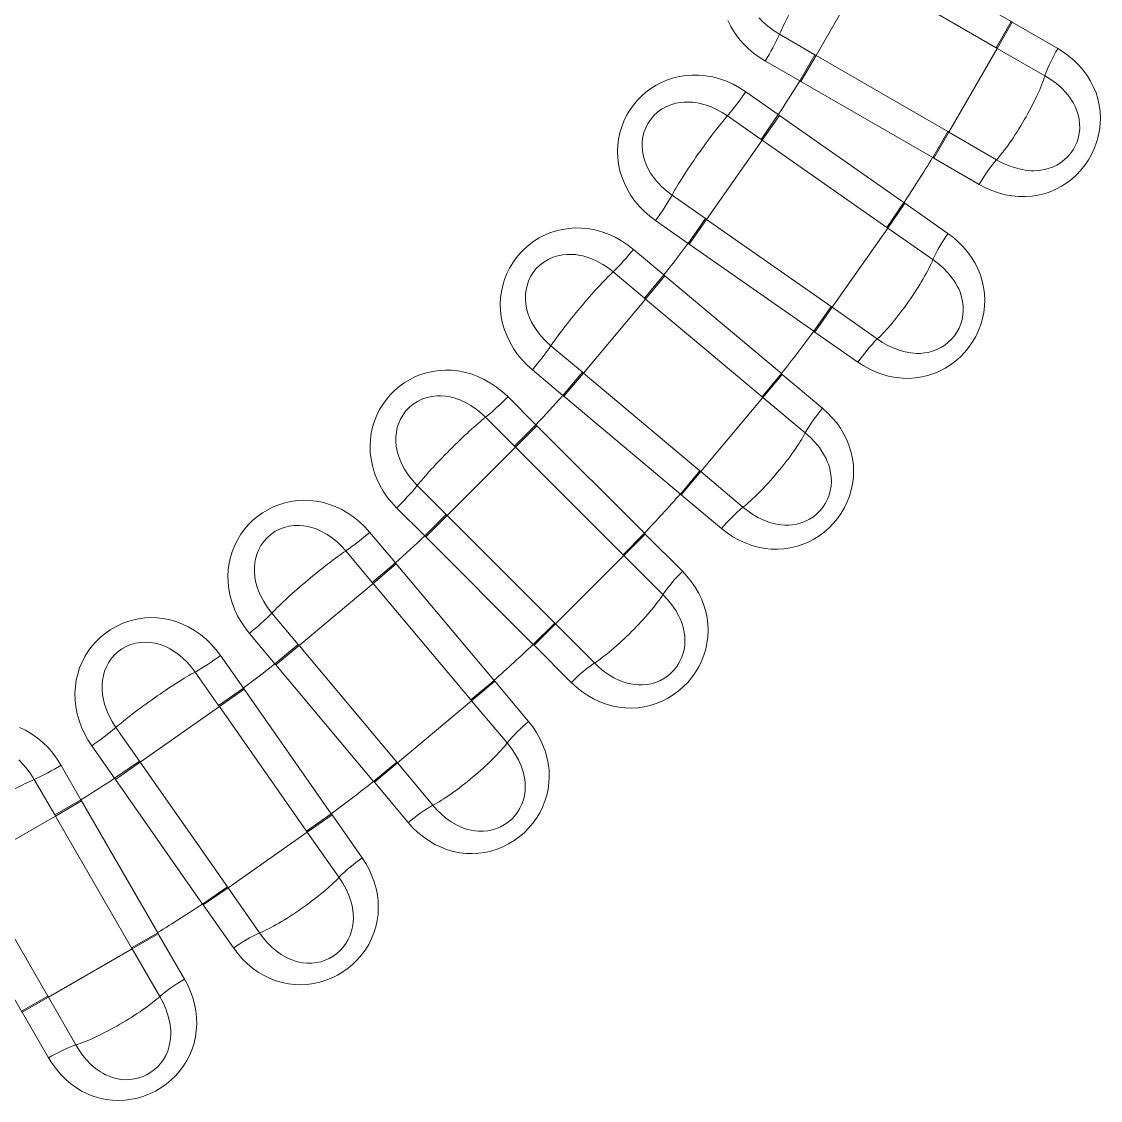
# Model space of a CAD drawing. Extents: x 407 to 892, y -26 to 445.
# Drawn here: x 798.25 to 812.32, y 135.75 to 149.82 of the extents above; entities that cross this region are included whole.
import ezdxf

# ---------------------------------------------------------------- set-up
doc = ezdxf.new("R2010")
doc.units = 0
doc.header["$LTSCALE"] = 7
doc.header["$MEASUREMENT"] = 0
doc.layers.add('8', color=251, linetype='CONTINUOUS', lineweight=15)

msp = doc.modelspace()

# ---------------------------------------------------------------- linework, layer by layer
at = {"layer": '8', "lineweight": 13, "ltscale": 0.049583}
for p, q in [((811.154, 149.817), (809.436, 150.809)), ((810.957, 149.476), (809.239, 150.468)), ((808.608, 149.375), (810.326, 148.384)), ((809.755, 147.456), (808.131, 148.594)), ((809.529, 147.134), (807.905, 148.271)), ((807.181, 147.238), (808.806, 146.1)), ((806.955, 146.915), (808.58, 145.778)), ((805.574, 145.233), (807.093, 143.958)), ((805.32, 144.931), (806.84, 143.656)), ((804.409, 141.225), (803.134, 142.745)), ((804.107, 140.972), (802.832, 142.491)), ((802.287, 139.485), (801.15, 141.11)), ((801.965, 139.259), (800.827, 140.884)), ((799.794, 140.16), (800.931, 138.536)), ((799.471, 139.934), (800.609, 138.31)), ((799.681, 137.739), (798.69, 139.457)), ((797.597, 138.826), (798.589, 137.109)), ((797.256, 138.629), (798.248, 136.911))]:
    msp.add_line(p, q, dxfattribs=at)
at = {"layer": '8', "lineweight": 13, "ltscale": 0.031529}
for p, q in [((808.608, 149.375), (809.239, 150.468)), ((807.181, 147.238), (807.905, 148.271)), ((805.574, 145.233), (806.384, 146.199)), ((803.797, 143.376), (804.689, 144.268)), ((805.211, 141.962), (806.103, 142.854)), ((801.866, 141.681), (802.832, 142.491)), ((799.794, 140.16), (800.827, 140.884)), ((797.597, 138.826), (798.69, 139.457))]:
    msp.add_line(p, q, dxfattribs=at)
at = {"layer": '8', "lineweight": 13, "ltscale": 0.009853}
for p, q in [((810.957, 149.476), (811.154, 149.817)), ((808.594, 149.384), (808.396, 149.043)), ((807.905, 148.271), (808.131, 148.594)), ((810.326, 148.384), (810.129, 148.043)), ((809.529, 147.134), (809.755, 147.456)), ((807.181, 147.238), (806.955, 146.915)), ((806.371, 146.21), (806.624, 146.513)), ((806.384, 146.199), (806.638, 146.501)), ((808.806, 146.1), (808.58, 145.778)), ((805.561, 145.244), (805.307, 144.943)), ((805.574, 145.233), (805.32, 144.931)), ((807.904, 144.924), (808.157, 145.226)), ((804.677, 144.28), (804.955, 144.559)), ((804.689, 144.268), (804.968, 144.546)), ((807.093, 143.958), (806.84, 143.656)), ((803.785, 143.388), (803.506, 143.11)), ((803.797, 143.376), (803.519, 143.097)), ((806.091, 142.865), (806.37, 143.144)), ((802.821, 142.504), (803.122, 142.758)), ((802.832, 142.491), (803.134, 142.745)), ((805.2, 141.974), (804.921, 141.695)), ((801.855, 141.694), (801.552, 141.441)), ((801.866, 141.681), (801.564, 141.427)), ((804.107, 140.972), (804.409, 141.225)), ((800.827, 140.884), (801.15, 141.11)), ((799.794, 140.16), (799.471, 139.934)), ((803.141, 140.161), (802.839, 139.908)), ((798.681, 139.471), (799.022, 139.669)), ((801.965, 139.259), (802.287, 139.485)), ((800.931, 138.536), (800.609, 138.31)), ((799.681, 137.739), (800.023, 137.936)), ((798.589, 137.109), (798.248, 136.911))]:
    msp.add_line(p, q, dxfattribs=at)
at = {"layer": '8', "lineweight": 13, "ltscale": 0.009852}
for p, q in [((810.971, 149.468), (811.166, 149.81)), ((807.891, 148.281), (808.116, 148.604)), ((810.34, 148.375), (810.142, 148.035)), ((809.543, 147.124), (809.768, 147.448)), ((807.168, 147.248), (806.941, 146.925)), ((806.103, 142.854), (806.381, 143.134)), ((805.211, 141.962), (804.932, 141.684)), ((800.817, 140.897), (801.14, 141.124)), ((799.784, 140.174), (799.461, 139.949)), ((800.941, 138.522), (800.617, 138.297)), ((799.69, 137.725), (800.03, 137.923)), ((798.597, 137.094), (798.255, 136.899))]:
    msp.add_line(p, q, dxfattribs=at)
at = {"layer": '8', "lineweight": 13, "ltscale": 0.000370584}
for p, q in [((811.154, 149.817), (811.166, 149.81)), ((798.248, 136.911), (798.255, 136.899))]:
    msp.add_line(p, q, dxfattribs=at)
at = {"layer": '8', "lineweight": 13, "ltscale": 0.017125}
for p, q in [((811.166, 149.81), (811.759, 149.467)), ((810.735, 147.693), (810.142, 148.035)), ((809.768, 147.448), (810.328, 147.055)), ((809.154, 145.377), (808.592, 145.769)), ((808.168, 145.217), (808.693, 144.776)), ((807.376, 143.207), (806.851, 143.647)), ((806.381, 143.134), (806.865, 142.649)), ((805.416, 141.2), (804.932, 141.684)), ((804.418, 141.214), (804.858, 140.689)), ((803.289, 139.372), (802.848, 139.897)), ((802.296, 139.473), (802.688, 138.911)), ((801.011, 137.737), (800.617, 138.297)), ((800.03, 137.923), (800.372, 137.33)), ((798.598, 136.306), (798.255, 136.899))]:
    msp.add_line(p, q, dxfattribs=at)
at = {"layer": '8', "lineweight": 13, "ltscale": 0.013374}
for p, q in [((808.594, 149.384), (808.131, 149.652)), ((807.452, 148.587), (807.891, 148.281)), ((807.168, 147.248), (806.73, 147.555)), ((805.961, 146.553), (806.371, 146.21)), ((805.561, 145.244), (805.151, 145.588)), ((804.298, 144.657), (804.677, 144.28)), ((803.785, 143.388), (803.408, 143.767)), ((802.477, 142.914), (802.821, 142.504)), ((801.855, 141.694), (801.512, 142.104)), ((800.51, 141.335), (800.817, 140.897)), ((799.784, 140.174), (799.478, 140.613)), ((798.413, 139.934), (798.681, 139.471))]:
    msp.add_line(p, q, dxfattribs=at)
at = {"layer": '8', "lineweight": 13, "ltscale": 0.03153}
for p, q in [((810.34, 148.375), (810.971, 149.468)), ((808.82, 146.091), (809.543, 147.124)), ((800.941, 138.522), (801.974, 139.245)), ((798.597, 137.094), (799.69, 137.725))]:
    msp.add_line(p, q, dxfattribs=at)
at = {"layer": '8', "lineweight": 13, "ltscale": 0.000417325}
for p, q in [((810.957, 149.476), (810.971, 149.468)), ((798.589, 137.109), (798.597, 137.094))]:
    msp.add_line(p, q, dxfattribs=at)
at = {"layer": '8', "lineweight": 13, "ltscale": 0.01795}
for p, q in [((810.971, 149.468), (811.593, 149.11)), ((809.543, 147.124), (810.132, 146.713)), ((807.916, 144.914), (808.467, 144.453)), ((807.655, 143.485), (807.106, 143.948)), ((806.103, 142.854), (806.612, 142.347)), ((805.718, 141.453), (805.211, 141.962)), ((804.117, 140.959), (804.58, 140.41)), ((803.612, 139.598), (803.151, 140.149)), ((801.352, 137.933), (800.941, 138.522)), ((798.955, 136.472), (798.597, 137.094))]:
    msp.add_line(p, q, dxfattribs=at)
at = {"layer": '8', "lineweight": 13, "ltscale": 0.012962}
for p, q in [((808.396, 149.043), (807.947, 149.302)), ((798.763, 140.118), (799.022, 139.669))]:
    msp.add_line(p, q, dxfattribs=at)
at = {"layer": '8', "lineweight": 13, "ltscale": 0.009854}
for p, q in [((808.608, 149.375), (808.411, 149.034)), ((798.69, 139.457), (799.031, 139.654))]:
    msp.add_line(p, q, dxfattribs=at)
at = {"layer": '8', "lineweight": 13, "ltscale": 0.000424518}
for p, q in [((808.594, 149.384), (808.608, 149.375)), ((798.69, 139.457), (798.681, 139.471))]:
    msp.add_line(p, q, dxfattribs=at)
at = {"layer": '8', "lineweight": 13, "ltscale": 0.000445438}
for p, q in [((808.396, 149.043), (808.411, 149.034)), ((799.031, 139.654), (799.022, 139.669))]:
    msp.add_line(p, q, dxfattribs=at)
at = {"layer": '8', "lineweight": 13, "ltscale": 0.049582}
for p, q in [((808.411, 149.034), (810.129, 148.043)), ((808.157, 145.226), (806.638, 146.501)), ((807.904, 144.924), (806.384, 146.199)), ((806.37, 143.144), (804.968, 144.546)), ((806.091, 142.865), (804.689, 144.268)), ((803.797, 143.376), (805.2, 141.974)), ((803.519, 143.097), (804.921, 141.695)), ((801.866, 141.681), (803.141, 140.161)), ((801.564, 141.427), (802.839, 139.908)), ((800.023, 137.936), (799.031, 139.654))]:
    msp.add_line(p, q, dxfattribs=at)
at = {"layer": '8', "lineweight": 13, "ltscale": 0.012961}
for p, q in [((807.692, 148.902), (808.116, 148.604)), ((806.941, 146.925), (806.516, 147.223)), ((806.227, 146.846), (806.624, 146.513)), ((805.307, 144.943), (804.909, 145.276)), ((804.589, 144.926), (804.955, 144.559)), ((803.506, 143.11), (803.139, 143.476)), ((802.789, 143.156), (803.122, 142.758)), ((801.552, 141.441), (801.219, 141.838)), ((800.842, 141.549), (801.14, 141.124)), ((799.461, 139.949), (799.163, 140.373))]:
    msp.add_line(p, q, dxfattribs=at)
at = {"layer": '8', "lineweight": 13, "ltscale": 0.000445518}
for p, q in [((808.131, 148.594), (808.116, 148.604)), ((799.461, 139.949), (799.471, 139.934))]:
    msp.add_line(p, q, dxfattribs=at)
at = {"layer": '8', "lineweight": 13, "ltscale": 0.000417046}
for p, q in [((810.326, 148.384), (810.34, 148.375)), ((799.681, 137.739), (799.69, 137.725))]:
    msp.add_line(p, q, dxfattribs=at)
at = {"layer": '8', "lineweight": 13, "ltscale": 0.017949}
for p, q in [((810.962, 148.015), (810.34, 148.375)), ((809.407, 145.678), (808.82, 146.091)), ((801.974, 139.245), (802.387, 138.658)), ((799.69, 137.725), (800.05, 137.104))]:
    msp.add_line(p, q, dxfattribs=at)
at = {"layer": '8', "lineweight": 13, "ltscale": 0.000424579}
for p, q in [((807.905, 148.271), (807.891, 148.281)), ((799.784, 140.174), (799.794, 140.16))]:
    msp.add_line(p, q, dxfattribs=at)
at = {"layer": '8', "lineweight": 13, "ltscale": 0.000371143}
for p, q in [((810.129, 148.043), (810.142, 148.035)), ((800.023, 137.936), (800.03, 137.923))]:
    msp.add_line(p, q, dxfattribs=at)
at = {"layer": '8', "lineweight": 13, "ltscale": 0.000371265}
for p, q in [((809.755, 147.456), (809.768, 147.448)), ((800.609, 138.31), (800.617, 138.297))]:
    msp.add_line(p, q, dxfattribs=at)
at = {"layer": '8', "lineweight": 13, "ltscale": 0.000423954}
for p, q in [((807.168, 147.248), (807.181, 147.238)), ((800.827, 140.884), (800.817, 140.897))]:
    msp.add_line(p, q, dxfattribs=at)
at = {"layer": '8', "lineweight": 13, "ltscale": 0.000417391}
for p, q in [((809.529, 147.134), (809.543, 147.124)), ((800.931, 138.536), (800.941, 138.522))]:
    msp.add_line(p, q, dxfattribs=at)
at = {"layer": '8', "lineweight": 13, "ltscale": 0.000445768}
for p, q in [((806.941, 146.925), (806.955, 146.915)), ((801.15, 141.11), (801.14, 141.124))]:
    msp.add_line(p, q, dxfattribs=at)
at = {"layer": '8', "lineweight": 13, "ltscale": 0.000445735}
for p, q in [((806.638, 146.501), (806.624, 146.513)), ((801.552, 141.441), (801.564, 141.427))]:
    msp.add_line(p, q, dxfattribs=at)
at = {"layer": '8', "lineweight": 13, "ltscale": 0.000424635}
for p, q in [((806.384, 146.199), (806.371, 146.21)), ((801.855, 141.694), (801.866, 141.681))]:
    msp.add_line(p, q, dxfattribs=at)
at = {"layer": '8', "lineweight": 13, "ltscale": 0.009851}
for p, q in [((808.82, 146.091), (808.592, 145.769)), ((807.916, 144.914), (808.168, 145.217)), ((807.106, 143.948), (806.851, 143.647)), ((804.117, 140.959), (804.418, 141.214)), ((803.151, 140.149), (802.848, 139.897)), ((801.974, 139.245), (802.296, 139.473))]:
    msp.add_line(p, q, dxfattribs=at)
at = {"layer": '8', "lineweight": 13, "ltscale": 0.00041783}
for p, q in [((808.806, 146.1), (808.82, 146.091)), ((801.965, 139.259), (801.974, 139.245))]:
    msp.add_line(p, q, dxfattribs=at)
at = {"layer": '8', "lineweight": 13, "ltscale": 0.000371015}
for p, q in [((808.58, 145.778), (808.592, 145.769)), ((802.287, 139.485), (802.296, 139.473))]:
    msp.add_line(p, q, dxfattribs=at)
at = {"layer": '8', "lineweight": 13, "ltscale": 0.00042454}
msp.add_line((805.561, 145.244), (805.574, 145.233), dxfattribs=at)
at = {"layer": '8', "lineweight": 13, "ltscale": 0.000371403}
for p, q in [((808.157, 145.226), (808.168, 145.217)), ((802.839, 139.908), (802.848, 139.897))]:
    msp.add_line(p, q, dxfattribs=at)
at = {"layer": '8', "lineweight": 13, "ltscale": 0.000445641}
msp.add_line((805.307, 144.943), (805.32, 144.931), dxfattribs=at)
at = {"layer": '8', "lineweight": 13, "ltscale": 0.031531}
for p, q in [((807.106, 143.948), (807.916, 144.914)), ((803.151, 140.149), (804.117, 140.959))]:
    msp.add_line(p, q, dxfattribs=at)
at = {"layer": '8', "lineweight": 13, "ltscale": 0.000417601}
for p, q in [((807.904, 144.924), (807.916, 144.914)), ((803.141, 140.161), (803.151, 140.149))]:
    msp.add_line(p, q, dxfattribs=at)
at = {"layer": '8', "lineweight": 13, "ltscale": 0.000445612}
msp.add_line((804.968, 144.546), (804.955, 144.559), dxfattribs=at)
at = {"layer": '8', "lineweight": 13, "ltscale": 0.000424571}
for p, q in [((804.689, 144.268), (804.677, 144.28)), ((803.785, 143.388), (803.797, 143.376))]:
    msp.add_line(p, q, dxfattribs=at)
at = {"layer": '8', "lineweight": 13, "ltscale": 0.000416923}
for p, q in [((807.093, 143.958), (807.106, 143.948)), ((804.107, 140.972), (804.117, 140.959))]:
    msp.add_line(p, q, dxfattribs=at)
at = {"layer": '8', "lineweight": 13, "ltscale": 0.000371103}
for p, q in [((806.84, 143.656), (806.851, 143.647)), ((804.409, 141.225), (804.418, 141.214))]:
    msp.add_line(p, q, dxfattribs=at)
at = {"layer": '8', "lineweight": 13, "ltscale": 0.00044615}
msp.add_line((803.506, 143.11), (803.519, 143.097), dxfattribs=at)
at = {"layer": '8', "lineweight": 13, "ltscale": 0.000370623}
for p, q in [((806.37, 143.144), (806.381, 143.134)), ((804.921, 141.695), (804.932, 141.684))]:
    msp.add_line(p, q, dxfattribs=at)
at = {"layer": '8', "lineweight": 13, "ltscale": 0.000417557}
for p, q in [((806.091, 142.865), (806.103, 142.854)), ((805.2, 141.974), (805.211, 141.962))]:
    msp.add_line(p, q, dxfattribs=at)
at = {"layer": '8', "lineweight": 13, "ltscale": 0.000446132}
msp.add_line((803.134, 142.745), (803.122, 142.758), dxfattribs=at)
at = {"layer": '8', "lineweight": 13, "ltscale": 0.000425031}
msp.add_line((802.832, 142.491), (802.821, 142.504), dxfattribs=at)
at = {"layer": '8', "lineweight": 13}
for points in [[(808.131, 149.652), (808.053, 149.702), (807.98, 149.757), (807.946, 149.786), (807.913, 149.816), (807.868, 149.864)], [(807.947, 149.302), (807.868, 149.352), (807.793, 149.407), (807.722, 149.467), (807.657, 149.532), (807.598, 149.601), (807.545, 149.675), (807.498, 149.751), (807.459, 149.831)], [(811.759, 149.467), (811.835, 149.42), (811.906, 149.367), (811.974, 149.31), (812.036, 149.248), (812.093, 149.183), (812.144, 149.113), (812.189, 149.04), (812.228, 148.964), (812.259, 148.887), (812.284, 148.808), (812.301, 148.728), (812.312, 148.646), (812.316, 148.564), (812.314, 148.482), (812.304, 148.4), (812.288, 148.319), (812.265, 148.239), (812.236, 148.161), (812.201, 148.086), (812.16, 148.013), (812.113, 147.945), (812.061, 147.88), (812.004, 147.819), (811.943, 147.764), (811.877, 147.714), (811.808, 147.669), (811.735, 147.631), (811.66, 147.598), (811.582, 147.572), (811.502, 147.553), (811.42, 147.54), (811.337, 147.535), (811.249, 147.536), (811.161, 147.544), (811.073, 147.56), (810.986, 147.584), (810.9, 147.614), (810.816, 147.65), (810.735, 147.693)], [(806.516, 147.223), (806.441, 147.279), (806.371, 147.34), (806.307, 147.406), (806.247, 147.477), (806.194, 147.551), (806.148, 147.629), (806.108, 147.709), (806.076, 147.792), (806.051, 147.873), (806.034, 147.956), (806.024, 148.039), (806.02, 148.122), (806.024, 148.205), (806.034, 148.286), (806.051, 148.367), (806.074, 148.445), (806.103, 148.519), (806.138, 148.591), (806.178, 148.66), (806.224, 148.725), (806.275, 148.786), (806.33, 148.844), (806.39, 148.897), (806.454, 148.945), (806.522, 148.988), (806.594, 149.025), (806.669, 149.057), (806.747, 149.083), (806.827, 149.102), (806.909, 149.114), (806.992, 149.12), (807.077, 149.12), (807.168, 149.111), (807.26, 149.095), (807.351, 149.07), (807.44, 149.039), (807.527, 149), (807.611, 148.954), (807.692, 148.902)], [(811.593, 149.11), (811.67, 149.062), (811.742, 149.009), (811.807, 148.952), (811.866, 148.892), (811.893, 148.86), (811.918, 148.827), (811.941, 148.794), (811.961, 148.76), (811.988, 148.708), (812.01, 148.654), (812.027, 148.6), (812.039, 148.545), (812.045, 148.485), (812.046, 148.425), (812.041, 148.366), (812.029, 148.308), (812.012, 148.251), (811.988, 148.197), (811.96, 148.145), (811.926, 148.097), (811.888, 148.053), (811.845, 148.013), (811.798, 147.977), (811.747, 147.946), (811.693, 147.92), (811.636, 147.9), (811.589, 147.887), (811.541, 147.879), (811.491, 147.874), (811.453, 147.872), (811.415, 147.873), (811.337, 147.88), (811.258, 147.895), (811.178, 147.917), (811.105, 147.944), (811.032, 147.977), (810.962, 148.015)], [(806.73, 147.555), (806.656, 147.611), (806.589, 147.673), (806.557, 147.705), (806.528, 147.738), (806.487, 147.789), (806.451, 147.842), (806.419, 147.897), (806.393, 147.952), (806.371, 148.013), (806.354, 148.074), (806.344, 148.135), (806.34, 148.195), (806.342, 148.255), (806.35, 148.313), (806.364, 148.369), (806.387, 148.431), (806.416, 148.489), (806.452, 148.542), (806.494, 148.592), (806.541, 148.636), (806.594, 148.675), (806.652, 148.707), (806.715, 148.733), (806.781, 148.752), (806.834, 148.762), (806.889, 148.768), (806.946, 148.768), (807.003, 148.765), (807.042, 148.76), (807.081, 148.752), (807.16, 148.732), (807.239, 148.704), (807.312, 148.671), (807.383, 148.632), (807.452, 148.587)], [(804.909, 145.276), (804.84, 145.338), (804.776, 145.406), (804.717, 145.477), (804.664, 145.552), (804.618, 145.631), (804.578, 145.713), (804.546, 145.796), (804.52, 145.882), (804.503, 145.965), (804.493, 146.048), (804.49, 146.132), (804.494, 146.215), (804.505, 146.297), (804.522, 146.377), (804.546, 146.456), (804.576, 146.532), (804.611, 146.603), (804.652, 146.672), (804.698, 146.737), (804.749, 146.798), (804.805, 146.855), (804.865, 146.907), (804.929, 146.954), (804.997, 146.997), (805.069, 147.034), (805.144, 147.065), (805.222, 147.09), (805.302, 147.108), (805.383, 147.121), (805.466, 147.126), (805.549, 147.125), (805.633, 147.117), (805.724, 147.1), (805.814, 147.076), (805.902, 147.044), (805.988, 147.004), (806.071, 146.958), (806.151, 146.905), (806.227, 146.846)], [(810.328, 147.055), (810.4, 147.001), (810.466, 146.942), (810.528, 146.88), (810.585, 146.813), (810.636, 146.742), (810.681, 146.669), (810.72, 146.592), (810.751, 146.513), (810.776, 146.433), (810.793, 146.353), (810.804, 146.271), (810.808, 146.189), (810.805, 146.107), (810.795, 146.025), (810.778, 145.944), (810.755, 145.865), (810.725, 145.787), (810.69, 145.712), (810.648, 145.64), (810.601, 145.572), (810.548, 145.507), (810.491, 145.447), (810.429, 145.392), (810.363, 145.342), (810.293, 145.298), (810.22, 145.259), (810.145, 145.227), (810.066, 145.202), (809.987, 145.183), (809.905, 145.17), (809.823, 145.165), (809.74, 145.166), (809.652, 145.175), (809.565, 145.191), (809.478, 145.215), (809.393, 145.246), (809.311, 145.283), (809.231, 145.327), (809.154, 145.377)], [(805.151, 145.588), (805.083, 145.651), (805.021, 145.718), (804.992, 145.752), (804.966, 145.788), (804.93, 145.843), (804.898, 145.899), (804.872, 145.956), (804.851, 146.013), (804.834, 146.075), (804.823, 146.138), (804.818, 146.199), (804.819, 146.26), (804.826, 146.319), (804.839, 146.376), (804.858, 146.431), (804.886, 146.491), (804.92, 146.546), (804.96, 146.596), (805.006, 146.642), (805.058, 146.682), (805.114, 146.715), (805.175, 146.743), (805.239, 146.763), (805.306, 146.777), (805.361, 146.782), (805.416, 146.782), (805.472, 146.778), (805.529, 146.769), (805.568, 146.761), (805.606, 146.75), (805.683, 146.723), (805.759, 146.689), (805.828, 146.649), (805.896, 146.604), (805.961, 146.553)], [(810.132, 146.713), (810.204, 146.659), (810.271, 146.6), (810.331, 146.538), (810.385, 146.472), (810.409, 146.438), (810.431, 146.403), (810.45, 146.368), (810.468, 146.333), (810.49, 146.278), (810.507, 146.223), (810.519, 146.167), (810.526, 146.111), (810.528, 146.051), (810.523, 145.991), (810.513, 145.933), (810.496, 145.876), (810.474, 145.821), (810.446, 145.769), (810.413, 145.721), (810.375, 145.676), (810.333, 145.635), (810.287, 145.598), (810.237, 145.567), (810.184, 145.54), (810.128, 145.519), (810.069, 145.504), (810.021, 145.496), (809.972, 145.491), (809.922, 145.491), (809.884, 145.492), (809.846, 145.496), (809.769, 145.51), (809.692, 145.532), (809.614, 145.561), (809.544, 145.595), (809.474, 145.634), (809.407, 145.678)], [(803.139, 143.476), (803.076, 143.545), (803.017, 143.617), (802.965, 143.694), (802.919, 143.773), (802.88, 143.856), (802.847, 143.94), (802.822, 144.027), (802.805, 144.114), (802.795, 144.198), (802.792, 144.282), (802.796, 144.366), (802.807, 144.448), (802.825, 144.529), (802.849, 144.607), (802.88, 144.684), (802.917, 144.757), (802.958, 144.825), (803.005, 144.89), (803.056, 144.95), (803.113, 145.007), (803.173, 145.058), (803.237, 145.105), (803.306, 145.147), (803.377, 145.183), (803.452, 145.214), (803.529, 145.238), (803.609, 145.256), (803.69, 145.268), (803.772, 145.273), (803.855, 145.271), (803.938, 145.262), (804.021, 145.247), (804.11, 145.223), (804.197, 145.191), (804.282, 145.151), (804.364, 145.104), (804.443, 145.051), (804.518, 144.991), (804.589, 144.926)], [(803.408, 143.767), (803.345, 143.835), (803.289, 143.907), (803.263, 143.944), (803.24, 143.982), (803.209, 144.039), (803.183, 144.098), (803.161, 144.157), (803.145, 144.216), (803.133, 144.28), (803.128, 144.343), (803.129, 144.404), (803.135, 144.465), (803.147, 144.523), (803.166, 144.579), (803.189, 144.632), (803.222, 144.689), (803.26, 144.74), (803.305, 144.787), (803.355, 144.829), (803.41, 144.864), (803.469, 144.893), (803.531, 144.915), (803.597, 144.929), (803.666, 144.937), (803.72, 144.937), (803.775, 144.933), (803.831, 144.924), (803.887, 144.91), (803.924, 144.899), (803.962, 144.885), (804.036, 144.851), (804.108, 144.81), (804.174, 144.764), (804.238, 144.713), (804.298, 144.657)], [(808.693, 144.776), (808.759, 144.716), (808.82, 144.652), (808.877, 144.584), (808.927, 144.513), (808.972, 144.438), (809.01, 144.361), (809.042, 144.281), (809.067, 144.199), (809.084, 144.118), (809.095, 144.037), (809.098, 143.954), (809.095, 143.872), (809.085, 143.79), (809.068, 143.71), (809.044, 143.63), (809.014, 143.553), (808.978, 143.479), (808.935, 143.407), (808.888, 143.339), (808.835, 143.275), (808.777, 143.215), (808.714, 143.16), (808.648, 143.111), (808.578, 143.067), (808.504, 143.029), (808.428, 142.997), (808.35, 142.972), (808.27, 142.953), (808.189, 142.941), (808.107, 142.936), (808.024, 142.938), (807.942, 142.946), (807.855, 142.963), (807.769, 142.987), (807.685, 143.018), (807.604, 143.056), (807.525, 143.1), (807.449, 143.151), (807.376, 143.207)], [(808.467, 144.453), (808.534, 144.393), (808.596, 144.329), (808.651, 144.261), (808.698, 144.191), (808.719, 144.155), (808.738, 144.118), (808.754, 144.082), (808.769, 144.045), (808.786, 143.988), (808.798, 143.932), (808.806, 143.876), (808.808, 143.819), (808.804, 143.759), (808.794, 143.7), (808.778, 143.643), (808.757, 143.588), (808.73, 143.535), (808.698, 143.486), (808.661, 143.44), (808.619, 143.398), (808.574, 143.361), (808.524, 143.329), (808.472, 143.302), (808.416, 143.28), (808.359, 143.264), (808.299, 143.254), (808.251, 143.25), (808.202, 143.25), (808.152, 143.253), (808.114, 143.259), (808.077, 143.266), (808.001, 143.286), (807.926, 143.315), (807.851, 143.351), (807.784, 143.39), (807.718, 143.435), (807.655, 143.485)], [(801.219, 141.838), (801.162, 141.912), (801.11, 141.989), (801.064, 142.07), (801.025, 142.153), (800.993, 142.239), (800.969, 142.326), (800.951, 142.414), (800.941, 142.502), (800.939, 142.587), (800.943, 142.671), (800.955, 142.754), (800.973, 142.835), (800.998, 142.914), (801.029, 142.99), (801.066, 143.063), (801.109, 143.133), (801.156, 143.197), (801.208, 143.258), (801.265, 143.314), (801.326, 143.365), (801.391, 143.411), (801.459, 143.452), (801.53, 143.488), (801.604, 143.517), (801.682, 143.541), (801.761, 143.559), (801.842, 143.57), (801.924, 143.575), (802.006, 143.573), (802.088, 143.564), (802.17, 143.548), (802.251, 143.525), (802.338, 143.493), (802.422, 143.454), (802.503, 143.407), (802.581, 143.353), (802.655, 143.293), (802.725, 143.227), (802.789, 143.156)], [(801.512, 142.104), (801.455, 142.177), (801.406, 142.254), (801.384, 142.293), (801.364, 142.333), (801.337, 142.393), (801.316, 142.453), (801.3, 142.514), (801.289, 142.574), (801.283, 142.639), (801.283, 142.702), (801.289, 142.763), (801.301, 142.823), (801.318, 142.88), (801.341, 142.934), (801.369, 142.985), (801.407, 143.038), (801.45, 143.087), (801.498, 143.13), (801.552, 143.166), (801.609, 143.197), (801.671, 143.22), (801.735, 143.237), (801.802, 143.246), (801.871, 143.247), (801.925, 143.243), (801.979, 143.234), (802.034, 143.22), (802.089, 143.201), (802.125, 143.186), (802.161, 143.169), (802.232, 143.129), (802.301, 143.082), (802.363, 143.031), (802.421, 142.975), (802.477, 142.914)], [(806.865, 142.649), (806.925, 142.584), (806.981, 142.514), (807.031, 142.442), (807.075, 142.366), (807.113, 142.288), (807.145, 142.207), (807.169, 142.125), (807.187, 142.042), (807.197, 141.96), (807.201, 141.877), (807.197, 141.795), (807.186, 141.713), (807.169, 141.633), (807.145, 141.554), (807.115, 141.477), (807.078, 141.403), (807.035, 141.332), (806.987, 141.264), (806.934, 141.2), (806.875, 141.141), (806.812, 141.087), (806.745, 141.037), (806.675, 140.994), (806.601, 140.956), (806.525, 140.925), (806.446, 140.9), (806.366, 140.881), (806.285, 140.87), (806.203, 140.865), (806.12, 140.867), (806.038, 140.876), (805.957, 140.891), (805.872, 140.915), (805.789, 140.947), (805.708, 140.985), (805.63, 141.03), (805.555, 141.081), (805.483, 141.138), (805.416, 141.2)], [(806.612, 142.347), (806.673, 142.281), (806.729, 142.211), (806.778, 142.139), (806.819, 142.065), (806.837, 142.028), (806.852, 141.99), (806.865, 141.952), (806.876, 141.914), (806.889, 141.856), (806.896, 141.799), (806.899, 141.742), (806.896, 141.686), (806.887, 141.626), (806.872, 141.568), (806.851, 141.512), (806.825, 141.459), (806.794, 141.409), (806.757, 141.363), (806.716, 141.32), (806.671, 141.283), (806.623, 141.25), (806.571, 141.222), (806.516, 141.2), (806.459, 141.183), (806.4, 141.172), (806.34, 141.167), (806.291, 141.167), (806.242, 141.171), (806.193, 141.179), (806.156, 141.187), (806.119, 141.198), (806.046, 141.225), (805.973, 141.26), (805.902, 141.302), (805.838, 141.347), (805.777, 141.398), (805.718, 141.453)], [(799.163, 140.373), (799.112, 140.452), (799.068, 140.533), (799.029, 140.618), (798.998, 140.704), (798.973, 140.792), (798.956, 140.881), (798.947, 140.97), (798.944, 141.059), (798.949, 141.144), (798.961, 141.227), (798.98, 141.309), (799.005, 141.388), (799.037, 141.464), (799.074, 141.538), (799.118, 141.607), (799.166, 141.673), (799.219, 141.733), (799.276, 141.788), (799.338, 141.839), (799.403, 141.885), (799.471, 141.925), (799.543, 141.96), (799.617, 141.99), (799.694, 142.013), (799.773, 142.03), (799.853, 142.041), (799.935, 142.045), (800.016, 142.042), (800.098, 142.033), (800.18, 142.017), (800.26, 141.994), (800.339, 141.964), (800.422, 141.925), (800.503, 141.878), (800.58, 141.824), (800.653, 141.764), (800.721, 141.698), (800.784, 141.626), (800.842, 141.549)], [(799.478, 140.613), (799.428, 140.691), (799.385, 140.771), (799.367, 140.812), (799.35, 140.854), (799.33, 140.916), (799.314, 140.978), (799.303, 141.04), (799.297, 141.101), (799.297, 141.165), (799.303, 141.228), (799.314, 141.289), (799.331, 141.347), (799.353, 141.403), (799.381, 141.455), (799.413, 141.503), (799.455, 141.553), (799.502, 141.597), (799.554, 141.636), (799.611, 141.668), (799.671, 141.693), (799.734, 141.711), (799.799, 141.722), (799.867, 141.725), (799.935, 141.72), (799.989, 141.711), (800.043, 141.697), (800.096, 141.679), (800.149, 141.656), (800.184, 141.638), (800.218, 141.617), (800.285, 141.571), (800.349, 141.518), (800.406, 141.462), (800.46, 141.401), (800.51, 141.335)], [(804.858, 140.689), (804.913, 140.619), (804.962, 140.545), (805.006, 140.468), (805.043, 140.389), (805.074, 140.308), (805.099, 140.225), (805.116, 140.141), (805.126, 140.056), (805.129, 139.973), (805.125, 139.891), (805.115, 139.809), (805.097, 139.729), (805.073, 139.65), (805.042, 139.574), (805.005, 139.5), (804.962, 139.429), (804.913, 139.362), (804.859, 139.299), (804.801, 139.24), (804.737, 139.186), (804.67, 139.137), (804.599, 139.094), (804.525, 139.057), (804.448, 139.026), (804.369, 139.001), (804.289, 138.983), (804.207, 138.972), (804.125, 138.967), (804.043, 138.969), (803.961, 138.979), (803.88, 138.995), (803.801, 139.017), (803.718, 139.049), (803.638, 139.087), (803.561, 139.132), (803.487, 139.184), (803.417, 139.241), (803.351, 139.304), (803.289, 139.372)], [(798.221, 140.612), (798.297, 140.576), (798.377, 140.529), (798.453, 140.475), (798.525, 140.415), (798.593, 140.349), (798.655, 140.277), (798.712, 140.2), (798.763, 140.118)], [(804.58, 140.41), (804.636, 140.339), (804.685, 140.265), (804.727, 140.189), (804.762, 140.112), (804.776, 140.073), (804.788, 140.033), (804.798, 139.994), (804.806, 139.955), (804.813, 139.897), (804.816, 139.839), (804.813, 139.782), (804.805, 139.727), (804.791, 139.668), (804.771, 139.612), (804.746, 139.558), (804.715, 139.507), (804.679, 139.46), (804.639, 139.417), (804.594, 139.379), (804.546, 139.345), (804.495, 139.316), (804.441, 139.293), (804.384, 139.276), (804.326, 139.264), (804.267, 139.258), (804.206, 139.258), (804.158, 139.263), (804.109, 139.271), (804.061, 139.283), (804.025, 139.295), (803.989, 139.309), (803.918, 139.342), (803.849, 139.383), (803.782, 139.431), (803.722, 139.482), (803.665, 139.538), (803.612, 139.598)], [(798.21, 140.189), (798.269, 140.13), (798.321, 140.07), (798.369, 140.004), (798.413, 139.934)], [(802.688, 138.911), (802.737, 138.837), (802.78, 138.759), (802.816, 138.679), (802.847, 138.597), (802.871, 138.513), (802.888, 138.428), (802.898, 138.343), (802.9, 138.258), (802.896, 138.175), (802.885, 138.093), (802.867, 138.013), (802.843, 137.934), (802.812, 137.858), (802.774, 137.784), (802.731, 137.714), (802.682, 137.647), (802.628, 137.585), (802.569, 137.526), (802.505, 137.473), (802.437, 137.425), (802.366, 137.382), (802.291, 137.345), (802.214, 137.315), (802.135, 137.29), (802.054, 137.273), (801.973, 137.262), (801.891, 137.257), (801.808, 137.26), (801.727, 137.269), (801.646, 137.286), (801.567, 137.309), (801.489, 137.338), (801.41, 137.377), (801.333, 137.422), (801.26, 137.474), (801.191, 137.532), (801.126, 137.595), (801.066, 137.664), (801.011, 137.737)], [(802.387, 138.658), (802.436, 138.582), (802.479, 138.504), (802.514, 138.425), (802.542, 138.345), (802.553, 138.304), (802.562, 138.264), (802.568, 138.225), (802.572, 138.185), (802.575, 138.127), (802.572, 138.069), (802.564, 138.012), (802.552, 137.958), (802.532, 137.9), (802.508, 137.846), (802.478, 137.795), (802.443, 137.747), (802.403, 137.703), (802.359, 137.664), (802.312, 137.629), (802.261, 137.6), (802.207, 137.576), (802.151, 137.557), (802.093, 137.545), (802.034, 137.538), (801.974, 137.538), (801.914, 137.543), (801.866, 137.552), (801.819, 137.564), (801.772, 137.581), (801.737, 137.595), (801.702, 137.612), (801.635, 137.651), (801.569, 137.698), (801.507, 137.752), (801.452, 137.808), (801.4, 137.868), (801.352, 137.933)], [(800.372, 137.33), (800.414, 137.251), (800.449, 137.17), (800.479, 137.087), (800.502, 137.002), (800.519, 136.917), (800.528, 136.831), (800.531, 136.745), (800.526, 136.66), (800.515, 136.578), (800.497, 136.497), (800.472, 136.419), (800.441, 136.343), (800.403, 136.269), (800.359, 136.199), (800.31, 136.133), (800.256, 136.071), (800.196, 136.013), (800.132, 135.96), (800.064, 135.913), (799.992, 135.871), (799.917, 135.834), (799.84, 135.804), (799.76, 135.78), (799.679, 135.763), (799.597, 135.752), (799.515, 135.749), (799.433, 135.751), (799.351, 135.761), (799.271, 135.778), (799.192, 135.801), (799.115, 135.831), (799.04, 135.867), (798.965, 135.912), (798.892, 135.964), (798.824, 136.022), (798.76, 136.086), (798.701, 136.154), (798.647, 136.228), (798.598, 136.306)], [(800.05, 137.104), (800.092, 137.024), (800.128, 136.942), (800.156, 136.86), (800.177, 136.778), (800.184, 136.737), (800.189, 136.696), (800.192, 136.656), (800.193, 136.617), (800.19, 136.558), (800.183, 136.501), (800.17, 136.445), (800.153, 136.391), (800.129, 136.336), (800.099, 136.284), (800.065, 136.235), (800.026, 136.191), (799.983, 136.151), (799.935, 136.115), (799.885, 136.085), (799.832, 136.06), (799.776, 136.041), (799.719, 136.028), (799.66, 136.02), (799.601, 136.019), (799.541, 136.023), (799.482, 136.034), (799.435, 136.047), (799.388, 136.064), (799.343, 136.084), (799.309, 136.102), (799.276, 136.121), (799.212, 136.166), (799.151, 136.219), (799.094, 136.278), (799.044, 136.338), (798.998, 136.403), (798.955, 136.472)]]:
    msp.add_lwpolyline(points, dxfattribs=at)
for centre, radius, start, end in [((804.496, 151.348), 4.011, 329.3382, 334.9895), ((813.465, 148.449), 1.985, 149.1767, 160.5589), ((783.417, 164.648), 29.452, 326.9938, 328.0062), ((804.379, 151.165), 4.011, 320.0105, 325.6619), ((783.417, 164.648), 31.452, 326.867, 328.133), ((812.469, 146.725), 1.985, 139.4411, 150.8233), ((803.257, 149.561), 4.011, 324.3382, 329.9895), ((811.937, 145.894), 1.983, 144.1796, 155.5742), ((783.417, 164.648), 29.452, 321.9938, 323.0062), ((803.125, 149.389), 4.011, 315.0105, 320.6619), ((783.417, 164.648), 31.452, 321.867, 323.133), ((810.797, 144.261), 1.985, 134.4411, 145.8233), ((801.866, 147.89), 4.011, 319.3382, 324.9895), ((801.72, 147.729), 4.011, 310.0105, 315.6619), ((783.417, 164.648), 29.452, 316.9938, 318.0062), ((810.195, 143.478), 1.985, 139.1767, 150.5588), ((800.336, 146.345), 4.011, 314.3382, 319.9895), ((783.417, 164.648), 31.452, 316.867, 318.133), ((808.916, 141.952), 1.985, 129.4411, 140.8233), ((800.175, 146.199), 4.011, 305.0105, 310.6619), ((783.417, 164.648), 29.452, 311.9938, 313.0062), ((808.249, 141.224), 1.985, 134.1766, 145.5588), ((798.676, 144.941), 4.011, 309.3382, 314.9895), ((783.417, 164.648), 31.452, 311.867, 313.133), ((798.504, 144.808), 4.011, 300.0105, 305.6619), ((783.417, 164.648), 29.452, 306.9938, 308.0062), ((806.841, 139.817), 1.985, 124.4411, 135.8233), ((806.113, 139.149), 1.985, 129.1767, 140.5588), ((796.9, 143.686), 4.011, 304.3382, 309.9895), ((796.717, 143.569), 4.011, 295.0105, 300.6619), ((783.417, 164.648), 29.452, 301.9938, 303.0062), ((783.417, 164.648), 31.452, 306.867, 308.133), ((804.587, 137.87), 1.985, 119.4411, 130.8233), ((803.804, 137.268), 1.985, 124.1767, 135.5588), ((783.417, 164.648), 31.452, 301.867, 303.133), ((802.173, 136.126), 1.985, 114.4411, 125.8233), ((801.34, 135.596), 1.985, 119.1767, 130.5588), ((799.616, 134.6), 1.985, 109.4411, 120.8233)]:
    msp.add_arc(centre, radius, start, end, dxfattribs=at)
for centre, major_axis, ratio, start_param, end_param in [((808.484, 150.176), (-0.4, -0.693), 0.08912, 3.80602, 5.618757), ((811.205, 148.605), (-0.4, -0.693), 0.171335, 0.660114, 2.481479), ((807.127, 148.046), (-0.459, -0.655), 0.08912, 3.80602, 5.618757), ((809.701, 146.244), (-0.459, -0.655), 0.171335, 0.660114, 2.481479), ((805.59, 146.043), (-0.514, -0.613), 0.08912, 3.80602, 5.618757), ((803.884, 144.181), (-0.566, -0.566), 0.08912, 3.80602, 5.618757), ((807.997, 144.023), (-0.514, -0.613), 0.171335, 0.660114, 2.481479), ((802.022, 142.475), (-0.613, -0.514), 0.08912, 3.80602, 5.618757), ((806.106, 141.959), (-0.566, -0.566), 0.171335, 0.660114, 2.481479), ((800.019, 140.938), (-0.655, -0.459), 0.08912, 3.80602, 5.618757), ((804.042, 140.068), (-0.613, -0.514), 0.171335, 0.660114, 2.481479), ((797.889, 139.581), (-0.693, -0.4), 0.08912, 3.80602, 5.618757), ((801.821, 138.364), (-0.655, -0.459), 0.171335, 0.660114, 2.481479), ((799.46, 136.86), (-0.693, -0.4), 0.171335, 0.660114, 2.481479)]:
    msp.add_ellipse(centre, major_axis=major_axis, ratio=ratio, start_param=start_param, end_param=end_param, dxfattribs=at)

doc.saveas('drawing.dxf')
